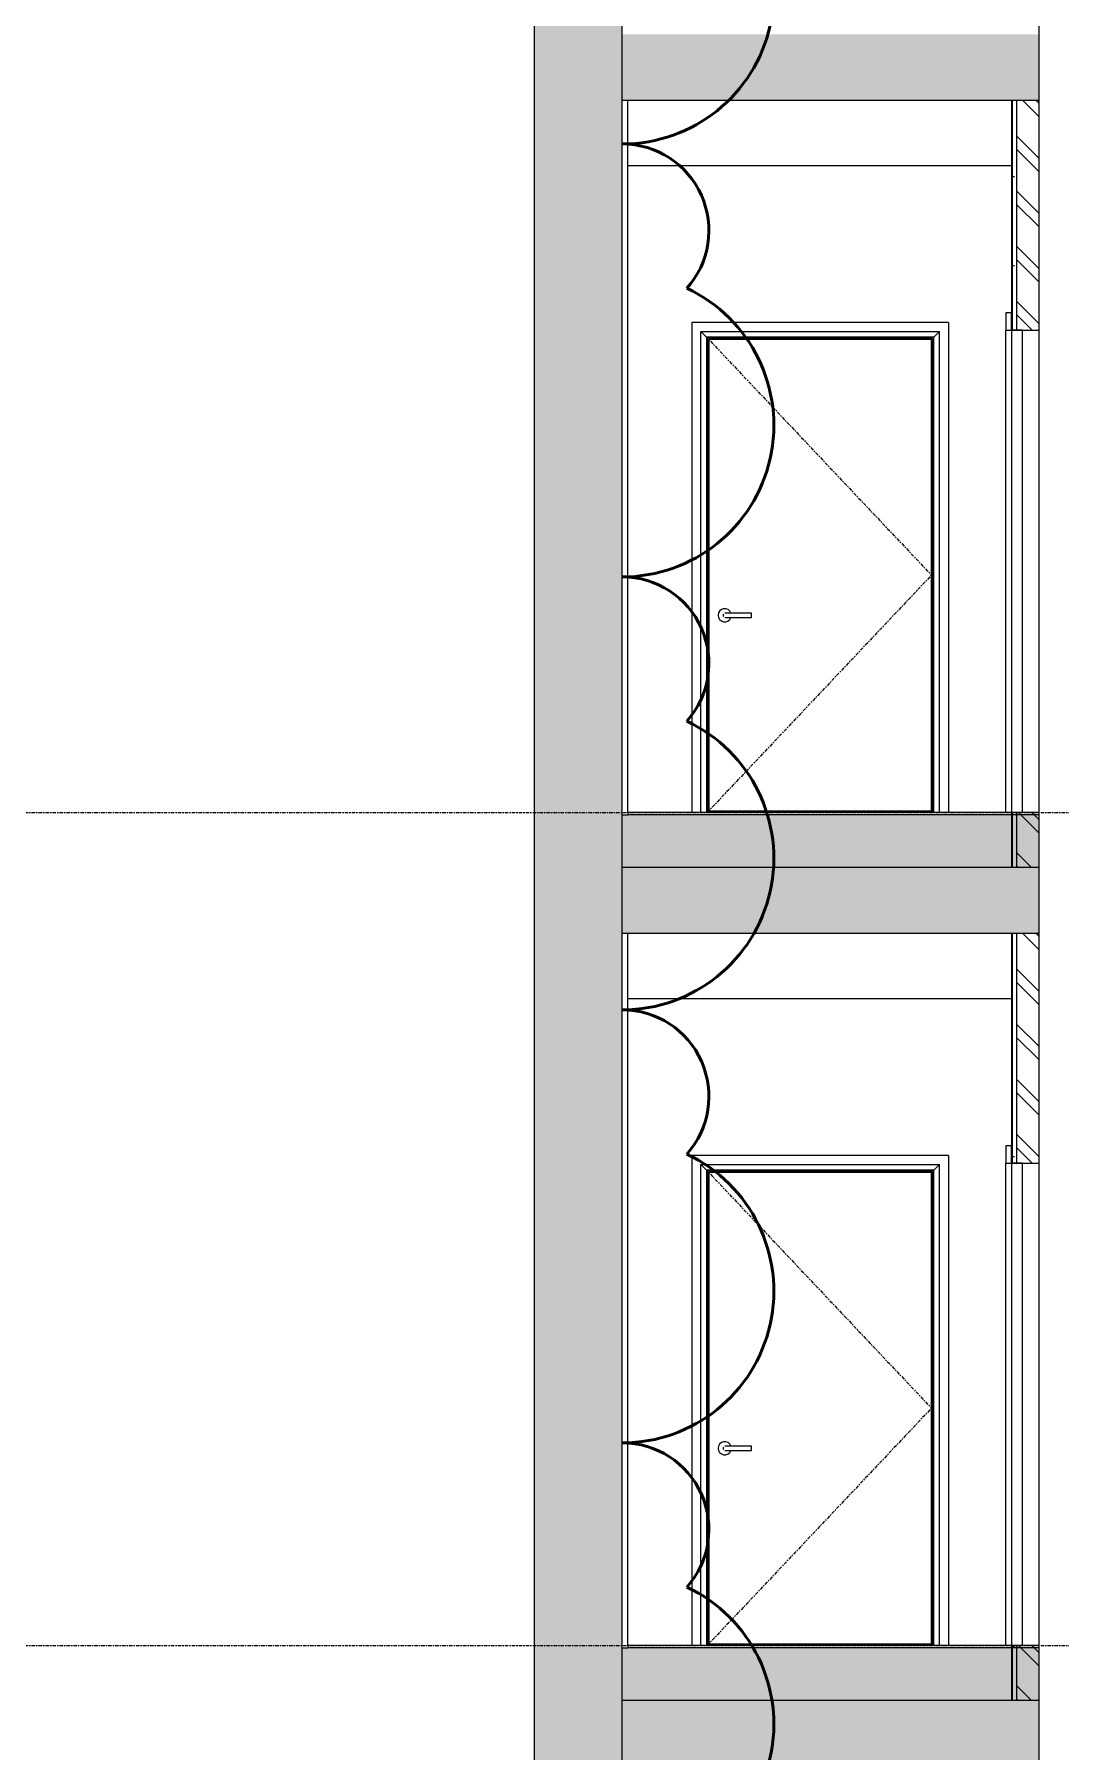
# Model space of a CAD drawing. Header units: millimetres. Extents: x 78096 to 288885, y -20632 to 149556.
# Drawn here: x 224902 to 229584, y 111216 to 119050 of the extents above; entities that cross this region are included whole.
import ezdxf

# ---------------------------------------------------------------- set-up
doc = ezdxf.new("R2010")
doc.units = ezdxf.units.MM
doc.linetypes.add('Centre', pattern=[31.75, 6.35, -4.7625, 15.875, -4.7625])
doc.linetypes.add('Grid Line', pattern=[22.225, 12.7, -3.175, 3.175, -3.175])
for name, color, linetype, lineweight in [('A-DETL', 90, 'Continuous', 9), ('A-DETL-GENF', 92, 'Continuous', 9), ('A-DOOR', 31, 'Continuous', 9), ('A-DOOR-FRAM', 31, 'Continuous', 9), ('A-FLOR-FNSH', 192, 'Continuous', 35), ('A-FLOR-LEVL', 51, 'Continuous', 9), ('A-FLOR-MCUT', 51, 'Continuous', 9), ('A-FLOR-PATT', 8, 'Continuous', 35), ('A-GENM', 13, 'Continuous', 9), ('A-WALL', 113, 'Continuous', 9), ('A-WALL-FNSH', 113, 'Continuous', 25), ('A-WALL-PATT', 111, 'Continuous', 25), ('G-ANNO-REVC', 71, 'Continuous', 50), ('S-BEAM', 12, 'Continuous', 9), ('S-GRID', 1, 'Continuous', 9)]:
    doc.layers.add(name, color=color, linetype=linetype, lineweight=lineweight)
pattern_1 = [(0, (230762.54, 117385), (812.8, 203.2), [33.528, -576.072, 33.528, -576.072, -3251.2]), (0, (230762.54, 117385), (812.8, 203.2), [-1219.2, 33.528, -1185.672, 33.528, -576.072, -1422.4]), (0, (230762.54, 117385), (812.8, 203.2), [-3048, 33.528, -372.872, 33.528, -982.472]), (120, (231067.34, 117486.6), (-582.3764, 602.3054), [33.528, -576.072, 33.528, -3827.272]), (120, (231067.34, 117486.6), (-582.3764, 602.3054), [-643.128, -576.072, 33.528, -1185.672, -2032]), (120, (231067.34, 117486.6), (-582.3764, 602.3054), [-2438.4, 33.528, -576.072, 33.528, -1388.872]), (120, (231067.34, 117486.6), (-582.3764, 602.3054), [-3081.528, -372.872, 33.528, -982.472]), (240, (231168.94, 117893), (-230.4236, -805.5054), [33.528, -576.072, 33.528, -3827.272]), (240, (231168.94, 117893), (-230.4236, -805.5054), [-643.128, -576.072, 33.528, -1185.672, -2032]), (240, (231168.94, 117893), (-230.4236, -805.5054), [-2438.4, 33.528, -576.072, 33.528, -1388.872]), (240, (231168.94, 117893), (-230.4236, -805.5054), [-3081.528, -372.872, 33.528, -982.472])]
pattern_2 = [(50, (230762.54, 117385), (728.7365, -63.756), [76.2, -838.2]), (355, (230762.54, 117385), (-140.972, 764.228), [60.96, -670.56]), (100.451, (230823.3, 117379.7), (587.77, 700.467), [64.76, -712.36]), (46.184, (230762.5, 117588.2), (1084.316, -168.17), [114.3, -1257.3]), (96.636, (230852.9, 117574.2), (949.61, 989.71), [97.14, -1068.54]), (351.184, (230762.5, 117588.2), (949.62, 989.7), [91.44, -1005.84]), (21, (230864.14, 117537.4), (606.458, -409.0606), [76.2, -838.2]), (326, (230864.14, 117537.4), (247.208, 736.753), [60.96, -670.56]), (71.451, (230914.7, 117503.3), (853.668, 327.685), [64.76, -712.36]), (37.5, (230762.54, 117385), (12.3547, 338.2201), [33.528, -628.904, 33.528, -647.192, -673.1]), (37.5, (230762.54, 117385), (12.3547, 338.2201), [-1343.152, 33.528, -639.572]), (7.5, (230762.54, 117385), (267.279, 400.722), [33.528, -354.584, 33.528, -613.664, -256.54]), (7.5, (230762.54, 117385), (267.279, 400.722), [-1035.304, 33.528, -223.012]), (327.5, (230535.98, 117385), (542.3633, -22.9153), [33.528, -220.472, 33.528, -758.952, -1051.56]), (327.5, (230535.98, 117385), (542.3633, -22.9153), [-1046.48, 33.528, -1018.032]), (317.5, (230434.38, 117385), (592.517, 101.707), [33.528, -296.672, 33.528, -492.76, -746.76]), (317.5, (230434.38, 117385), (592.517, 101.707), [-856.488, 33.528, -713.232])]

# ---------------------------------------------------------------- blocks, each defined once
blk = doc.blocks.new('Direct Shape - M_Concrete-Rectangular Beam_40X60_8394244-4474412-TOMH A-A')
at = {"layer": 'S-BEAM'}
blk.add_line((3663.1, 114650), (1913, 114650), dxfattribs=at)
blk = doc.blocks.new('Direct Shape - M_Concrete-Rectangular Beam_40X60_8395133-4474585-TOMH A-A')
at = {"layer": 'S-BEAM'}
blk.add_line((3663.1, 118450), (1913, 118450), dxfattribs=at)
blk = doc.blocks.new('M_Door-Double-Flush_Panel - TYPE I - FLASH PANEL DOOR - 100 X 2200-4823166-TOMH A-A')
at = {"layer": 'A-DOOR'}
blk.add_line((3638.1, 90000), (3638.1, 92200), dxfattribs=at)
blk = doc.blocks.new('M_Door-Double-Flush_Panel - TYPE I - FLASH PANEL DOOR - 100 X 2200-V214-TOMH A-A')
at = {"layer": 'A-DOOR'}
for p, q in [((3638.1, 92280), (3638.1, 92200)), ((3663.1, 92280), (3638.1, 92280)), ((3663.1, 92200), (3663.1, 92280)), ((3638.1, 92200), (3663.1, 92200))]:
    blk.add_line(p, q, dxfattribs=at)
at = {"layer": 'A-DOOR', "lineweight": 18}
for p, q in [((3663.1, 92200), (3663.1, 90000)), ((3713.1, 92200), (3663.1, 92200)), ((3713.1, 90000), (3713.1, 92200)), ((3663.1, 90000), (3713.1, 90000))]:
    blk.add_line(p, q, dxfattribs=at)
blk = doc.blocks.new('Doors_IntSgl - 1000x2200-V224-TOMH A-A')
at = {"layer": 'A-DOOR'}
for p, q in [((2205.6, 98735), (2205.6, 96500)), ((3375.6, 98735), (2205.6, 98735)), ((3375.6, 98735), (3375.6, 96500)), ((2245.6, 96500), (2245.6, 98695)), ((2245.6, 98695), (3335.6, 98695)), ((2271.6, 98669), (2245.6, 98695)), ((2271.6, 98669), (2271.6, 96500)), ((3309.6, 98669), (2271.6, 98669)), ((2275.6, 98665), (2275.6, 96500)), ((3305.6, 98665), (2275.6, 98665)), ((2282.6, 98658), (2282.6, 96508)), ((3298.6, 98658), (2282.6, 98658)), ((3298.6, 96508), (3298.6, 98658)), ((3305.6, 96500), (3305.6, 98665)), ((3335.6, 98695), (3309.6, 98669)), ((3309.6, 96500), (3309.6, 98669)), ((3335.6, 96500), (3335.6, 98695)), ((2477.6, 97410), (2372.6, 97410)), ((2372.6, 97390), (2477.6, 97390)), ((2477.6, 97400), (2477.6, 97410)), ((2477.6, 97390), (2477.6, 97400)), ((2282.6, 96508), (3298.6, 96508))]:
    blk.add_line(p, q, dxfattribs=at)
at = {"layer": 'A-DOOR', "linetype": 'Centre'}
for p, q in [((2282.6, 98658), (3298.6, 97583)), ((3298.6, 97583), (2282.6, 96508))]:
    blk.add_line(p, q, dxfattribs=at)
at = {"layer": 'A-DOOR', "flags": 128}
for points in [[(2372.6, 97410), (2372, 97410), (2371.4, 97410), (2370.8, 97410), (2370.2, 97410), (2369.6, 97410), (2369, 97410), (2368.4, 97410), (2367.8, 97410), (2367.3, 97410), (2366.7, 97410), (2366.2, 97410), (2365.6, 97410), (2365.1, 97410), (2364.6, 97410), (2364.1, 97410), (2363.6, 97410), (2363.1, 97410), (2362.7, 97410), (2362.2, 97410), (2361.8, 97410), (2361.4, 97410), (2361, 97410), (2360.6, 97410), (2360.3, 97410), (2359.9, 97410), (2359.6, 97410), (2359.3, 97410), (2359.1, 97410), (2358.8, 97410), (2358.6, 97410), (2358.4, 97410), (2358.2, 97410), (2358, 97410), (2357.9, 97410), (2357.8, 97410), (2357.7, 97410), (2357.6, 97410), (2357.6, 97410), (2357.6, 97410)], [(2357.6, 97390), (2357.6, 97390), (2357.6, 97390), (2357.7, 97390), (2357.7, 97390), (2357.9, 97390), (2358, 97390), (2358.1, 97390), (2358.3, 97390), (2358.5, 97390), (2358.7, 97390), (2359, 97390), (2359.3, 97390), (2359.5, 97390), (2359.8, 97390), (2360.2, 97390), (2360.5, 97390), (2360.9, 97390), (2361.3, 97390), (2361.7, 97390), (2362.1, 97390), (2362.5, 97390), (2363, 97390), (2363.5, 97390), (2364, 97390), (2364.5, 97390), (2365, 97390), (2365.5, 97390), (2366, 97390), (2366.6, 97390), (2367.1, 97390), (2367.7, 97390), (2368.3, 97390), (2368.8, 97390), (2369.4, 97390), (2370, 97390), (2370.6, 97390), (2371.2, 97390), (2371.8, 97390), (2372.4, 97390), (2372.6, 97390)]]:
    blk.add_lwpolyline(points, dxfattribs=at)
at = {"layer": 'A-DOOR'}
for centre, radius, start, end in [((2355.1, 97400), 30, 19.63434, 180), ((2355.1, 97400), 30, 180, 340.43675), ((2357.6, 97400), 10, 150, 180), ((2357.6, 97400), 10, 180, 210), ((2357.6, 97400), 10, 90, 105), ((2357.6, 97400), 10, 255, 270)]:
    blk.add_arc(centre, radius, start, end, dxfattribs=at)
for points, knots in [([(2275.6, 98665), (2275.5, 98665.1), (2275.3, 98665.3), (2274.8, 98665.8), (2274.1, 98666.4), (2273.1, 98667.4), (2272.1, 98668.5), (2271.6, 98669)], [-1, -1, -1, -1, -0.75, -0.625, -0.5, -0.25, 0, 0, 0, 0]), ([(3309.6, 98669), (3309, 98668.5), (3308, 98667.5), (3307, 98666.4), (3306.4, 98665.8), (3305.9, 98665.3), (3305.6, 98665.1), (3305.6, 98665)], [0, 0, 0, 0, 0.25, 0.5, 0.625, 0.75, 1, 1, 1, 1])]:
    blk.add_open_spline(points, degree=3, knots=knots, dxfattribs=at)
at = {"layer": 'A-DOOR-FRAM'}
for p, q in [((2280.6, 98660), (2280.6, 96500)), ((3300.6, 98660), (2280.6, 98660)), ((3300.6, 98660), (3300.6, 96500)), ((2299.6, 96500), (2299.6, 96508)), ((3281.6, 96508), (3281.6, 96500))]:
    blk.add_line(p, q, dxfattribs=at)
blk = doc.blocks.new('Family - ___-4988021-TOMH A-A')
at = {"layer": 'G-ANNO-REVC'}
for centre, radius, start, end in [((1888, 119241.3), 691.3, 270, 64.79123), ((1888, 118155), 395, 318.18969, 90), ((1888, 117266.3), 691.3, 270, 64.79123), ((1888, 116180), 395, 318.18969, 90), ((1888, 115291.2), 691.3, 270, 64.79123), ((1888, 114205), 395, 318.18969, 90), ((1888, 113316.2), 691.3, 270, 64.79123), ((1888, 112230), 395, 318.18969, 90), ((1888, 111341.2), 691.3, 270, 64.79123)]:
    blk.add_arc(centre, radius, start, end, dxfattribs=at)

msp = doc.modelspace()

# ---------------------------------------------------------------- hatches: boundary and pattern name
at = {"layer": 'A-DETL-GENF'}
h = msp.add_hatch(dxfattribs=at)
h.set_pattern_fill('FP_7', color=50, style=0, pattern_type=2)
h.set_pattern_definition(pattern_2)
h.paths.add_polyline_path([(227184.412, 82800), (227584.412, 82800), (227584.412, 141050), (227184.412, 141050), (227184.412, 82884.048)])
h = msp.add_hatch(dxfattribs=at)
h.set_pattern_fill('FP_7', color=50, style=0, pattern_type=2)
h.set_pattern_definition(pattern_2)
h.paths.add_polyline_path([(244384.346, 117346.76), (244384.346, 119557.592), (244184.346, 119557.592), (244184.346, 119050), (241734.387, 119050), (241734.387, 119250), (241334.387, 119250), (241334.387, 119050), (230084.458, 119050), (230084.458, 118750), (241324.621, 118750), (241324.621, 118450), (241734.387, 118450), (241734.387, 118750), (244184.346, 118750), (244184.346, 117346.76)])
h.paths.add_polyline_path([(212190.132, 118450), (212234.399, 118450), (212234.399, 118750), (217784.412, 118750), (217784.412, 119050), (212234.399, 119050), (212234.399, 119250), (211834.399, 119250), (211834.399, 119050), (207534.458, 119050), (207534.458, 119500), (207334.458, 119500), (207334.458, 118750), (211834.399, 118750), (211834.399, 118450)])
h.paths.add_polyline_path([(227584.412, 118750), (229484.553, 118750), (229484.553, 119050), (227584.412, 119050), (227584.412, 118998.023)])
h.paths.add_polyline_path([(229684.27, 118750), (229684.458, 118750), (229684.27, 118996.963)])
h = msp.add_hatch(dxfattribs=at)
h.set_pattern_fill('FP_7', color=50, style=0, pattern_type=2)
h.set_pattern_definition(pattern_2)
h.paths.add_polyline_path([(244384.346, 114123.01), (244384.346, 115757.592), (244184.346, 115757.592), (244184.346, 115250), (241734.387, 115250), (241734.387, 115450), (241334.387, 115450), (241334.387, 115250), (230084.458, 115250), (230084.458, 114950), (241324.621, 114950), (241324.621, 114650), (241734.387, 114650), (241734.387, 114950), (244184.346, 114950), (244184.346, 114123.01)])
h.paths.add_polyline_path([(211834.399, 114650), (212234.399, 114650), (212234.399, 114950), (217784.412, 114950), (217784.412, 115250), (212234.399, 115250), (212234.399, 115450), (211834.399, 115450), (211834.399, 115250), (207534.458, 115250), (207534.458, 115700), (207334.458, 115700), (207334.458, 114950), (211834.399, 114950), (211834.399, 114915.574)])
h.paths.add_polyline_path([(227584.412, 114950), (229484.553, 114950), (229484.553, 115250), (227584.412, 115250), (227584.412, 115229.608)])
h.paths.add_polyline_path([(229684.27, 114950), (229684.458, 114950), (229684.27, 115196.963)])
h = msp.add_hatch(dxfattribs=at)
h.set_pattern_fill('FP_7', color=50, style=0, pattern_type=2)
h.set_pattern_definition(pattern_2)
h.paths.add_polyline_path([(244384.346, 110148.125), (244384.346, 111700), (244184.346, 111700), (244184.346, 111450), (241734.387, 111450), (241734.387, 111650), (241334.387, 111650), (241334.387, 111450), (230084.458, 111450), (230084.458, 111150), (241324.621, 111150), (241324.621, 110850), (241734.387, 110850), (241734.387, 111150), (244184.346, 111150), (244184.346, 110148.125)])
h.paths.add_polyline_path([(212234.399, 110850), (212234.399, 111150), (217784.412, 111150), (217784.412, 111450), (212234.399, 111450), (212234.399, 111650), (211834.399, 111650), (211834.399, 111450), (207534.458, 111450), (207534.458, 111900), (207334.458, 111900), (207334.458, 111150), (211834.399, 111150), (211834.399, 110850), (212190.132, 110850)])
h.paths.add_polyline_path([(227584.412, 111150), (229484.553, 111150), (229484.553, 111450), (227584.412, 111450), (227584.412, 111441.514)])
h.paths.add_polyline_path([(229684.27, 111150), (229684.458, 111150), (229684.27, 111396.963)])
at = {"layer": 'A-FLOR-PATT', "lineweight": 9}
h = msp.add_hatch(dxfattribs=at)
h.set_pattern_fill('FP_2', color=256, style=0, pattern_type=2)
h.set_pattern_definition(pattern_1)
h.paths.add_polyline_path([(242135.279, 115250), (242135.279, 115490), (230084.458, 115490), (230084.458, 115250), (241334.387, 115250), (241334.387, 115450), (241734.387, 115450), (241734.387, 115250), (242060.681, 115250)])
h.paths.add_polyline_path([(229684.27, 115250), (229684.458, 115250), (229684.27, 115490)])
h.paths.add_polyline_path([(212234.399, 115250), (216484.346, 115250), (216484.346, 115490), (212034.345, 115490), (212034.345, 115450), (212234.399, 115450), (212234.399, 115260.85)])
h.paths.add_polyline_path([(229143.687, 115250), (229484.553, 115250), (229484.553, 115490), (227584.424, 115490), (227584.424, 115250), (228740.031, 115250)])
h.paths.add_polyline_path([(216584.346, 115250), (217784.412, 115250.12), (217784.412, 115490), (216584.346, 115490), (216584.346, 115386.625)])
h.paths.add_polyline_path([(218184.424, 115250), (218209.424, 115250), (218209.424, 115490), (218184.424, 115490)])
h.paths.add_polyline_path([(222834.424, 115250), (224384.412, 115250), (224384.412, 115490), (222834.424, 115490), (222834.424, 115277.273)])
h = msp.add_hatch(dxfattribs=at)
h.set_pattern_fill('FP_2', color=256, style=0, pattern_type=2)
h.set_pattern_definition(pattern_1)
h.paths.add_polyline_path([(218209.424, 111450), (218209.424, 111690), (218184.424, 111690), (218184.424, 111450)])
h.paths.add_polyline_path([(212234.399, 111450), (217784.412, 111450.12), (217784.412, 111690), (212034.345, 111690), (212034.345, 111650), (212234.399, 111650), (212234.399, 111458.386)])
h.paths.add_polyline_path([(229684.27, 111450), (229684.458, 111450), (229684.27, 111461.193)])
h.paths.add_polyline_path([(242135.279, 111450), (242135.279, 111690), (230084.458, 111690), (230084.458, 111450), (241334.387, 111450), (241334.387, 111650), (241734.387, 111650), (241734.387, 111450), (242060.681, 111450)])
h.paths.add_polyline_path([(229484.553, 111450), (229484.553, 111690), (227584.424, 111690), (227584.424, 111450), (229143.687, 111450)])
h.paths.add_polyline_path([(222834.424, 111450), (224384.412, 111450), (224384.412, 111690), (222834.424, 111690), (222834.424, 111461.193)])
at = {"layer": 'A-WALL-PATT', "lineweight": 9}
h = msp.add_hatch(dxfattribs=at)
h.set_pattern_fill('FP_2', color=256, style=0, pattern_type=2)
h.set_pattern_definition(pattern_1)
h.paths.add_polyline_path([(229364.553, 115250), (229384.553, 115250), (229384.553, 115500), (229364.553, 115500)])
h.paths.add_polyline_path([(229364.553, 117700), (229384.553, 117700), (229384.553, 118750), (229364.553, 118750), (229364.553, 118055.919)])
h = msp.add_hatch(dxfattribs=at)
h.set_pattern_fill('FP_64', color=256, angle=-225, style=0, pattern_type=2)
h.set_pattern_definition([(315, (229359.55, 116850), (125.724, 125.724), []), (315, (229550.05, 116850), (125.724, 125.724), [])])
h.paths.add_polyline_path([(229384.553, 115250), (229484.553, 115250), (229484.553, 115500), (229384.553, 115500)])
h.paths.add_polyline_path([(229484.553, 117700), (229484.553, 118750), (229384.553, 118750), (229384.553, 117700)])
h = msp.add_hatch(dxfattribs=at)
h.set_pattern_fill('FP_50', color=256, angle=-225, style=0, pattern_type=2)
h.set_pattern_definition([(315, (227184.42, 117125), (125.724, 125.724), []), (315, (227374.92, 117125), (125.724, 125.724), [])])
h.paths.add_polyline_path([(227584.412, 115250), (227584.424, 115250), (227584.412, 115250.008)])
h = msp.add_hatch(dxfattribs=at)
h.set_pattern_fill('FP_2', color=256, style=0, pattern_type=2)
h.set_pattern_definition(pattern_1)
h.paths.add_polyline_path([(229373.644, 111450), (229384.553, 111450), (229384.553, 111700), (229364.553, 111700), (229364.553, 111450)])
h.paths.add_polyline_path([(229364.553, 113900), (229384.553, 113900), (229384.553, 114950), (229364.553, 114950), (229364.553, 114287.505)])
h = msp.add_hatch(dxfattribs=at)
h.set_pattern_fill('FP_63', color=256, angle=-225, style=0, pattern_type=2)
h.set_pattern_definition([(315, (229359.55, 113050), (125.724, 125.724), []), (315, (229550.05, 113050), (125.724, 125.724), [])])
h.paths.add_polyline_path([(229384.553, 111450), (229484.553, 111450), (229484.553, 111700), (229384.553, 111700), (229384.553, 111461.193)])
h.paths.add_polyline_path([(229484.553, 113900), (229484.553, 114950), (229384.553, 114950), (229384.553, 113900)])

# ---------------------------------------------------------------- linework, layer by layer
at = {"layer": 'A-DETL', "lineweight": 18}
for p, q in [((227184.412, 82800), (227184.412, 141050)), ((227584.412, 82800), (227584.412, 141050)), ((229484.553, 141050), (229484.553, 82800)), ((227584.412, 118750), (229484.553, 118750)), ((229484.553, 115250), (227584.412, 115250)), ((227584.412, 114950), (229484.553, 114950)), ((229484.553, 111450), (227584.412, 111450))]:
    msp.add_line(p, q, dxfattribs=at)
at = {"layer": 'A-FLOR-FNSH', "color": 7, "lineweight": 18}
for p, q in [((229364.553, 115500), (227609.424, 115500)), ((229484.553, 111700), (227609.424, 111700))]:
    msp.add_line(p, q, dxfattribs=at)
at = {"layer": 'A-FLOR-LEVL', "linetype": 'Centre'}
for p, q in [((192334.611, 115500), (278486.268, 115500)), ((192334.611, 111700), (278486.268, 111700))]:
    msp.add_line(p, q, dxfattribs=at)
at = {"layer": 'A-FLOR-MCUT', "lineweight": 18}
for p, q in [((227609.424, 115500), (227609.424, 115490)), ((229484.553, 115490), (227609.424, 115490)), ((227609.424, 111700), (227609.424, 111690)), ((229484.553, 111690), (227609.424, 111690))]:
    msp.add_line(p, q, dxfattribs=at)
at = {"layer": 'A-GENM'}
for p, q in [((229359.553, 118450), (227609.424, 118450)), ((229359.553, 114650), (227609.424, 114650))]:
    msp.add_line(p, q, dxfattribs=at)
at = {"layer": 'A-WALL', "lineweight": 18}
for p, q in [((229364.553, 117700), (229364.553, 118750)), ((229384.553, 117700), (229384.553, 118750)), ((227584.424, 115490), (227609.424, 115490)), ((229364.553, 115250), (229364.553, 115500)), ((229384.553, 115250), (229384.553, 115500)), ((229364.553, 113900), (229364.553, 114950)), ((229384.553, 113900), (229384.553, 114950)), ((227584.424, 111690), (227609.424, 111690)), ((229364.553, 111450), (229364.553, 111700)), ((229384.553, 111450), (229384.553, 111700))]:
    msp.add_line(p, q, dxfattribs=at)
at = {"layer": 'A-WALL', "color": 7, "lineweight": 18}
for p, q in [((229364.553, 117700), (229484.553, 117700)), ((229484.553, 115500), (229364.553, 115500)), ((229364.553, 113900), (229484.553, 113900)), ((229484.553, 111700), (229364.553, 111700))]:
    msp.add_line(p, q, dxfattribs=at)
at = {"layer": 'A-WALL-FNSH', "color": 7, "lineweight": 18}
for p, q in [((227609.424, 115500), (227609.424, 118750)), ((229359.553, 118750), (229359.553, 117700)), ((229359.553, 117700), (229364.553, 117700)), ((229359.553, 115500), (229359.553, 115250)), ((227609.424, 111700), (227609.424, 114950)), ((229359.553, 114950), (229359.553, 113900)), ((229359.553, 113900), (229364.553, 113900)), ((229364.553, 111700), (229359.553, 111700)), ((229359.553, 111700), (229359.553, 111450))]:
    msp.add_line(p, q, dxfattribs=at)
at = {"layer": 'S-GRID', "linetype": 'Grid Line'}
msp.add_line((227584.412, 78125.107), (227584.412, 148256.175), dxfattribs=at)

# ---------------------------------------------------------------- block references
at = {"layer": 'A-DOOR'}
for name, p in [('M_Door-Double-Flush_Panel - TYPE I - FLASH PANEL DOOR - 100 X 2200-V214-TOMH A-A', (225696.455, 25500)), ('M_Door-Double-Flush_Panel - TYPE I - FLASH PANEL DOOR - 100 X 2200-4823166-TOMH A-A', (225696.455, 25500)), ('M_Door-Double-Flush_Panel - TYPE I - FLASH PANEL DOOR - 100 X 2200-V214-TOMH A-A', (225696.455, 21700)), ('M_Door-Double-Flush_Panel - TYPE I - FLASH PANEL DOOR - 100 X 2200-4823166-TOMH A-A', (225696.455, 21700))]:
    msp.add_blockref(name, p, dxfattribs=at)
at = {"layer": 'A-DOOR-FRAM'}
for p in [(225696.455, 19000), (225696.455, 15200)]:
    msp.add_blockref('Doors_IntSgl - 1000x2200-V224-TOMH A-A', p, dxfattribs=at)
at = {"layer": 'G-ANNO-REVC'}
msp.add_blockref('Family - ___-4988021-TOMH A-A', (225696.455, 0), dxfattribs=at)
at = {"layer": 'S-BEAM'}
for name in ['Direct Shape - M_Concrete-Rectangular Beam_40X60_8395133-4474585-TOMH A-A', 'Direct Shape - M_Concrete-Rectangular Beam_40X60_8394244-4474412-TOMH A-A']:
    msp.add_blockref(name, (225696.455, 0), dxfattribs=at)

doc.saveas('drawing.dxf')
